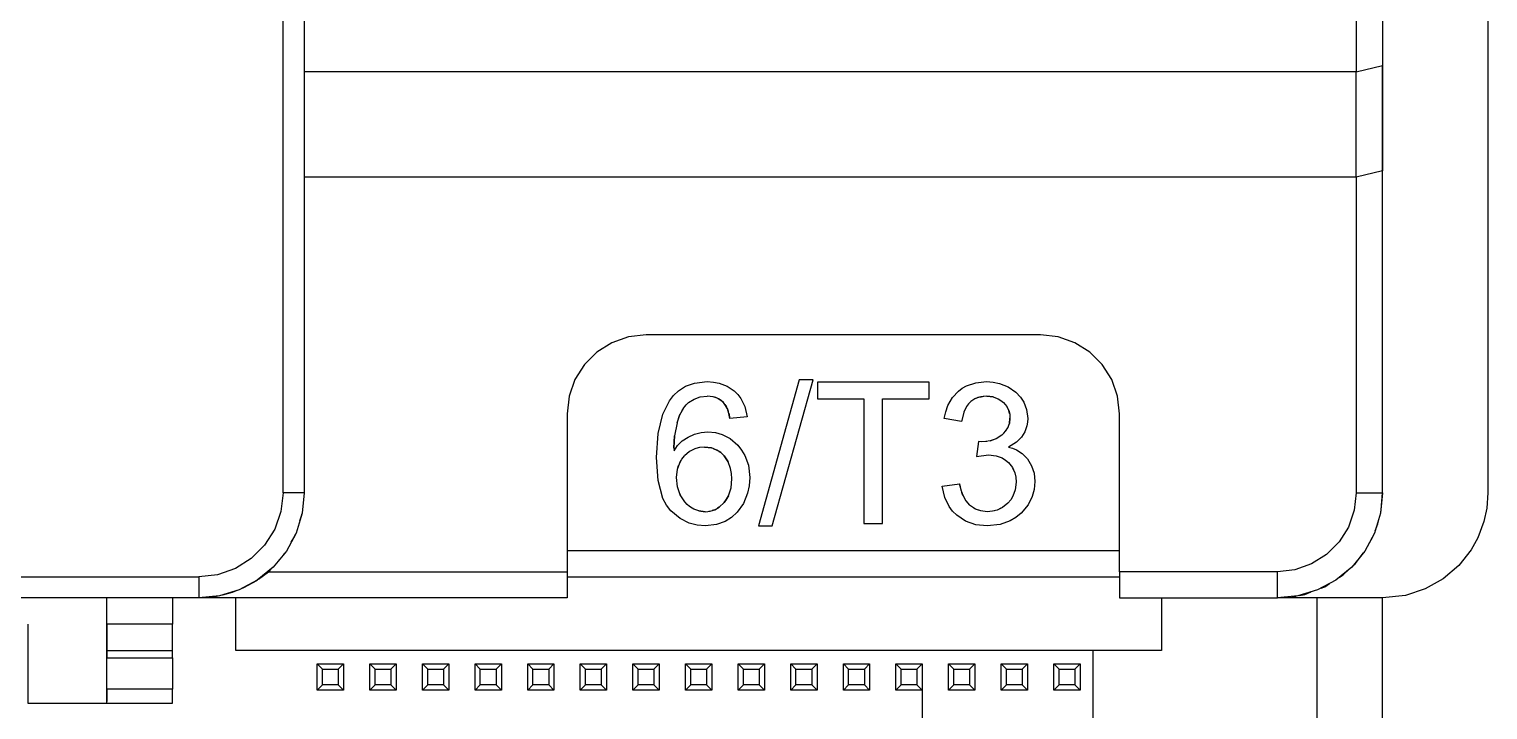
# Model space of a CAD drawing. Header units: millimetres. Extents: x 0 to 156, y 0 to 155.
# Drawn here: x 100.5 to 156, y 30.3 to 56.1 of the extents above; entities that cross this region are included whole.
import ezdxf

# ---------------------------------------------------------------- set-up
doc = ezdxf.new("R2010")
doc.units = ezdxf.units.MM

# ---------------------------------------------------------------- blocks, each defined once
blk = doc.blocks.new('CHINT_70dbcf6fe7c4519691b3c42ff544d895_FACE_0')
at = {"color": 141, "linetype": 'Continuous', "true_color": 0x40d9ff}
for p, q in [((152, 104.264), (152, 50.736)), ((151, 100.5), (151, 54.5)), ((152, 100.264), (152, 54.736)), ((151, 54.5), (111, 54.5)), ((151, 54.5), (152, 54.736)), ((151, 50.5), (151, 54.5)), ((152, 50.736), (152, 54.736)), ((151, 50.5), (111, 50.5)), ((152, 50.736), (151, 50.5)), ((126.057, 42.141), (126.318, 42.169)), ((136.689, 42.138), (136.792, 42.158)), ((125.373, 41.621), (125.434, 41.73)), ((125.484, 41.792), (125.519, 41.835)), ((125.824, 42.06), (126.016, 42.127)), ((126.743, 42.076), (126.86, 42.001)), ((126.883, 41.98), (126.965, 41.895)), ((126.995, 41.855), (127.053, 41.761)), ((127.08, 41.711), (127.123, 41.597)), ((136.091, 41.591), (136.205, 41.807)), ((136.222, 41.83), (136.332, 41.952)), ((136.516, 42.076), (136.652, 42.128)), ((137.215, 42.135), (137.384, 42.074)), ((137.445, 42.037), (137.488, 42.011)), ((125.185, 41.163), (125.29, 41.472)), ((127.146, 41.529), (127.19, 41.324)), ((137.835, 41.338), (137.813, 41.135)), ((125.052, 40.203), (125.085, 40.666)), ((137.203, 40.511), (137.074, 40.466)), ((137.528, 40.69), (137.308, 40.549)), ((137.769, 41.012), (137.754, 40.97)), ((126.223, 40.233), (126.484, 40.202)), ((126.549, 40.177), (126.692, 40.123)), ((126.768, 40.073), (126.839, 40.026)), ((136.955, 40.448), (136.914, 40.442)), ((125.192, 39.393), (125.24, 39.531)), ((125.279, 39.642), (125.328, 39.724)), ((125.36, 39.778), (125.461, 39.904)), ((126.972, 39.898), (127.119, 39.681)), ((137.31, 39.906), (137.468, 39.847)), ((137.537, 39.821), (137.621, 39.769)), ((137.662, 39.743), (137.776, 39.646)), ((137.937, 39.435), (138.018, 39.262)), ((135.974, 38.605), (135.92, 38.838)), ((138.036, 39.188), (138.059, 39.092)), ((125.2, 38.707), (125.19, 38.761)), ((125.305, 38.407), (125.271, 38.499)), ((127.132, 38.387), (127.077, 38.285)), ((136.045, 38.401), (136.005, 38.513)), ((136.158, 38.192), (136.114, 38.272)), ((137.897, 38.287), (137.861, 38.23)), ((138.037, 38.605), (137.945, 38.364)), ((125.584, 38.037), (125.559, 38.059)), ((125.726, 37.932), (125.651, 37.979)), ((125.928, 37.836), (125.812, 37.878)), ((126.44, 37.799), (126.385, 37.791)), ((126.614, 37.853), (126.517, 37.823)), ((126.785, 37.952), (126.712, 37.91)), ((127.06, 38.254), (126.972, 38.132)), ((136.409, 37.946), (136.301, 38.029)), ((136.523, 37.879), (136.455, 37.919)), ((136.724, 37.808), (136.597, 37.853)), ((137.25, 37.816), (137.165, 37.795)), ((137.486, 37.908), (137.344, 37.84)), ((137.755, 38.105), (137.551, 37.939)), ((121, 36.3), (142, 36.3)), ((109.266, 35.21), (109.646, 35.5)), ((109.726, 35.587), (109.646, 35.5)), ((109.646, 35.5), (121, 35.5)), ((121, 35.3), (142, 35.3)), ((103.5, 33.5), (103.5, 34.5)), ((149.5, 34.5), (149.5, 18.542)), ((103.5, 32.5), (106, 32.5)), ((111.7, 31.8), (111.5, 32)), ((111.5, 31), (111.5, 32)), ((111.5, 32), (112.5, 32)), ((111.7, 31.8), (112.3, 31.8)), ((111.7, 31.2), (111.7, 31.8)), ((112.3, 31.8), (112.5, 32)), ((112.3, 31.8), (112.3, 31.2)), ((112.5, 32), (112.5, 31)), ((113.7, 31.8), (113.5, 32)), ((113.5, 31), (113.5, 32)), ((113.5, 32), (114.5, 32)), ((113.7, 31.8), (114.3, 31.8)), ((113.7, 31.2), (113.7, 31.8)), ((114.3, 31.8), (114.5, 32)), ((114.3, 31.8), (114.3, 31.2)), ((114.5, 32), (114.5, 31)), ((115.7, 31.8), (115.5, 32)), ((115.5, 31), (115.5, 32)), ((115.5, 32), (116.5, 32)), ((115.7, 31.8), (116.3, 31.8)), ((115.7, 31.2), (115.7, 31.8)), ((116.3, 31.8), (116.5, 32)), ((116.3, 31.8), (116.3, 31.2)), ((116.5, 32), (116.5, 31)), ((117.7, 31.8), (117.5, 32)), ((117.5, 31), (117.5, 32)), ((117.5, 32), (118.5, 32)), ((117.7, 31.8), (118.3, 31.8)), ((117.7, 31.2), (117.7, 31.8)), ((118.3, 31.8), (118.5, 32)), ((118.3, 31.8), (118.3, 31.2)), ((118.5, 32), (118.5, 31)), ((119.7, 31.8), (119.5, 32)), ((119.5, 31), (119.5, 32)), ((119.5, 32), (120.5, 32)), ((119.7, 31.8), (120.3, 31.8)), ((119.7, 31.2), (119.7, 31.8)), ((120.3, 31.8), (120.5, 32)), ((120.3, 31.8), (120.3, 31.2)), ((120.5, 32), (120.5, 31)), ((121.7, 31.8), (121.5, 32)), ((121.5, 31), (121.5, 32)), ((121.5, 32), (122.5, 32)), ((121.7, 31.8), (122.3, 31.8)), ((121.7, 31.2), (121.7, 31.8)), ((122.3, 31.8), (122.5, 32)), ((122.3, 31.8), (122.3, 31.2)), ((122.5, 32), (122.5, 31)), ((123.7, 31.8), (123.5, 32)), ((123.5, 31), (123.5, 32)), ((123.5, 32), (124.5, 32)), ((123.7, 31.8), (124.3, 31.8)), ((123.7, 31.2), (123.7, 31.8)), ((124.3, 31.8), (124.5, 32)), ((124.3, 31.8), (124.3, 31.2)), ((124.5, 32), (124.5, 31)), ((125.7, 31.8), (125.5, 32)), ((125.5, 31), (125.5, 32)), ((125.5, 32), (126.5, 32)), ((125.7, 31.8), (126.3, 31.8)), ((125.7, 31.2), (125.7, 31.8)), ((126.3, 31.8), (126.5, 32)), ((126.3, 31.8), (126.3, 31.2)), ((126.5, 32), (126.5, 31)), ((127.7, 31.8), (127.5, 32)), ((127.5, 31), (127.5, 32)), ((127.5, 32), (128.5, 32)), ((127.7, 31.8), (128.3, 31.8)), ((127.7, 31.2), (127.7, 31.8)), ((128.3, 31.8), (128.5, 32)), ((128.3, 31.8), (128.3, 31.2)), ((128.5, 32), (128.5, 31)), ((129.7, 31.8), (129.5, 32)), ((129.5, 31), (129.5, 32)), ((129.5, 32), (130.5, 32)), ((129.7, 31.8), (130.3, 31.8)), ((129.7, 31.2), (129.7, 31.8)), ((130.3, 31.8), (130.5, 32)), ((130.3, 31.8), (130.3, 31.2)), ((130.5, 32), (130.5, 31)), ((131.7, 31.8), (131.5, 32)), ((131.5, 31), (131.5, 32)), ((131.5, 32), (132.5, 32)), ((131.7, 31.8), (132.3, 31.8)), ((131.7, 31.2), (131.7, 31.8)), ((132.3, 31.8), (132.5, 32)), ((132.3, 31.8), (132.3, 31.2)), ((132.5, 32), (132.5, 31)), ((133.7, 31.8), (133.5, 32)), ((133.5, 31), (133.5, 32)), ((133.5, 32), (134.5, 32)), ((133.7, 31.8), (134.3, 31.8)), ((133.7, 31.2), (133.7, 31.8)), ((134.3, 31.8), (134.5, 32)), ((134.3, 31.8), (134.3, 31.2)), ((134.5, 32), (134.5, 31)), ((135.7, 31.8), (135.5, 32)), ((135.5, 31), (135.5, 32)), ((135.5, 32), (136.5, 32)), ((135.7, 31.8), (136.3, 31.8)), ((135.7, 31.2), (135.7, 31.8)), ((136.3, 31.8), (136.5, 32)), ((136.3, 31.8), (136.3, 31.2)), ((136.5, 32), (136.5, 31)), ((137.7, 31.8), (137.5, 32)), ((137.5, 31), (137.5, 32)), ((137.5, 32), (138.5, 32)), ((137.7, 31.8), (138.3, 31.8)), ((137.7, 31.2), (137.7, 31.8)), ((138.3, 31.8), (138.5, 32)), ((138.3, 31.8), (138.3, 31.2)), ((138.5, 32), (138.5, 31)), ((139.7, 31.8), (139.5, 32)), ((139.5, 31), (139.5, 32)), ((139.5, 32), (140.5, 32)), ((139.7, 31.8), (140.3, 31.8)), ((139.7, 31.2), (139.7, 31.8)), ((140.3, 31.8), (140.5, 32)), ((140.3, 31.8), (140.3, 31.2)), ((140.5, 32), (140.5, 31)), ((111.7, 31.2), (111.5, 31)), ((112.3, 31.2), (111.7, 31.2)), ((112.3, 31.2), (112.5, 31)), ((113.7, 31.2), (113.5, 31)), ((114.3, 31.2), (113.7, 31.2)), ((114.3, 31.2), (114.5, 31)), ((115.7, 31.2), (115.5, 31)), ((116.3, 31.2), (115.7, 31.2)), ((116.3, 31.2), (116.5, 31)), ((117.7, 31.2), (117.5, 31)), ((118.3, 31.2), (117.7, 31.2)), ((118.3, 31.2), (118.5, 31)), ((119.7, 31.2), (119.5, 31)), ((120.3, 31.2), (119.7, 31.2)), ((120.3, 31.2), (120.5, 31)), ((121.7, 31.2), (121.5, 31)), ((122.3, 31.2), (121.7, 31.2)), ((122.3, 31.2), (122.5, 31)), ((123.7, 31.2), (123.5, 31)), ((124.3, 31.2), (123.7, 31.2)), ((124.3, 31.2), (124.5, 31)), ((125.7, 31.2), (125.5, 31)), ((126.3, 31.2), (125.7, 31.2)), ((126.3, 31.2), (126.5, 31)), ((127.7, 31.2), (127.5, 31)), ((128.3, 31.2), (127.7, 31.2)), ((128.3, 31.2), (128.5, 31)), ((129.7, 31.2), (129.5, 31)), ((130.3, 31.2), (129.7, 31.2)), ((130.3, 31.2), (130.5, 31)), ((131.7, 31.2), (131.5, 31)), ((132.3, 31.2), (131.7, 31.2)), ((132.3, 31.2), (132.5, 31)), ((133.7, 31.2), (133.5, 31)), ((134.3, 31.2), (133.7, 31.2)), ((134.3, 31.2), (134.5, 31)), ((135.7, 31.2), (135.5, 31)), ((136.3, 31.2), (135.7, 31.2)), ((136.3, 31.2), (136.5, 31)), ((137.7, 31.2), (137.5, 31)), ((138.3, 31.2), (137.7, 31.2)), ((138.3, 31.2), (138.5, 31)), ((139.7, 31.2), (139.5, 31)), ((140.3, 31.2), (139.7, 31.2)), ((140.3, 31.2), (140.5, 31)), ((112.5, 31), (111.5, 31)), ((114.5, 31), (113.5, 31)), ((116.5, 31), (115.5, 31)), ((118.5, 31), (117.5, 31)), ((120.5, 31), (119.5, 31)), ((122.5, 31), (121.5, 31)), ((124.5, 31), (123.5, 31)), ((126.5, 31), (125.5, 31)), ((128.5, 31), (127.5, 31)), ((130.5, 31), (129.5, 31)), ((132.5, 31), (131.5, 31)), ((134.5, 31), (133.5, 31)), ((136.5, 31), (135.5, 31)), ((138.5, 31), (137.5, 31)), ((140.5, 31), (139.5, 31))]:
    blk.add_line(p, q, dxfattribs=at)
for points in [[(152, 120.5), (152.546, 120.464), (153.046, 120.362), (153.798, 120.073), (154.495, 119.626), (154.953, 119.2), (155.351, 118.687), (155.645, 118.147), (155.821, 117.681), (155.949, 117.144), (156, 116.5), (156, 38.5), (155.957, 37.908), (155.848, 37.409), (155.614, 36.786), (155.364, 36.334), (154.893, 35.737), (154.307, 35.232), (153.62, 34.843), (152.866, 34.593), (152, 34.5)], [(111, 62.4), (111, 38.5), (110.2, 38.5), (110.2, 59.059)], [(151, 50.5), (151, 38.5), (152, 38.5), (152, 50.736)], [(142, 35.5), (142, 41.5), (141.925, 42.168), (141.703, 42.802), (141.345, 43.37), (140.87, 43.845), (140.302, 44.203), (139.668, 44.425), (139, 44.5), (124, 44.5), (123.332, 44.425), (122.698, 44.203), (122.13, 43.845), (121.655, 43.37), (121.297, 42.802), (121.075, 42.168), (121, 41.5), (121, 35.5)], [(125.052, 40.203), (125.066, 40.097), (125.199, 40.301), (125.378, 40.474), (125.601, 40.617), (125.848, 40.724), (126.1, 40.789), (126.355, 40.811), (126.635, 40.788), (126.895, 40.718), (127.192, 40.565), (127.484, 40.311), (127.635, 40.121), (127.756, 39.915), (127.889, 39.543), (127.94, 39.079), (127.921, 38.768), (127.863, 38.481), (127.706, 38.093), (127.464, 37.758), (127.249, 37.56), (127.009, 37.409), (126.675, 37.288), (126.26, 37.242), (125.94, 37.268), (125.641, 37.346), (125.294, 37.518), (124.945, 37.808), (124.777, 38.022), (124.641, 38.286), (124.46, 38.965), (124.4, 39.845), (124.459, 40.749), (124.638, 41.488), (124.888, 41.989), (125.049, 42.198), (125.232, 42.371), (125.505, 42.547), (125.842, 42.668), (126.318, 42.722), (126.56, 42.708), (126.785, 42.666), (127.09, 42.551), (127.353, 42.373), (127.492, 42.235), (127.609, 42.078), (127.754, 41.778), (127.848, 41.382), (127.19, 41.324)], [(128.8, 37.242), (130.352, 42.788), (129.822, 42.788), (128.269, 37.242), (128.8, 37.242)], [(132.992, 37.33), (132.992, 42.063), (134.767, 42.063), (134.767, 42.7), (130.517, 42.7), (130.517, 42.063), (132.278, 42.063), (132.278, 37.33), (132.992, 37.33)], [(136.956, 42.169), (136.84, 42.164), (136.73, 42.149), (136.608, 42.116), (136.494, 42.066), (136.351, 41.971), (136.262, 41.883), (136.187, 41.783), (136.094, 41.601), (135.99, 41.203), (135.331, 41.324), (135.391, 41.58), (135.476, 41.812), (135.648, 42.114), (135.876, 42.36), (136.023, 42.471), (136.183, 42.561), (136.538, 42.682), (136.942, 42.722), (137.199, 42.706), (137.44, 42.657), (137.768, 42.524), (138.057, 42.318), (138.231, 42.136), (138.362, 41.937), (138.468, 41.663), (138.509, 41.327), (138.502, 41.184), (138.48, 41.049), (138.404, 40.819), (138.278, 40.616), (138.087, 40.426), (137.773, 40.233), (137.935, 40.193), (138.085, 40.134), (138.302, 39.997), (138.504, 39.785), (138.657, 39.526), (138.749, 39.238), (138.779, 38.922), (138.755, 38.626), (138.683, 38.351), (138.523, 38.036), (138.259, 37.726), (138.06, 37.565), (137.844, 37.436), (137.456, 37.296), (136.971, 37.242), (136.535, 37.286), (136.149, 37.419), (135.81, 37.643), (135.65, 37.801), (135.517, 37.979), (135.357, 38.314), (135.262, 38.75), (135.92, 38.838)], [(125.185, 41.163), (125.287, 41.466), (125.431, 41.725), (125.517, 41.833), (125.615, 41.925), (125.825, 42.06), (126.058, 42.142), (126.318, 42.169)], [(126.707, 42.092), (126.55, 42.146), (126.318, 42.169)], [(127.19, 41.324), (127.152, 41.512), (127.091, 41.69), (127.021, 41.822), (126.941, 41.926), (126.859, 42.002), (126.754, 42.071), (126.653, 42.116), (126.547, 42.147), (126.318, 42.169)], [(137.194, 42.143), (136.956, 42.169), (136.815, 42.161)], [(136.956, 42.169), (137.194, 42.143), (137.383, 42.074), (137.487, 42.012), (137.584, 41.933), (137.712, 41.781), (137.788, 41.626), (137.823, 41.488), (137.835, 41.338)], [(137.817, 41.512), (137.788, 41.626), (137.712, 41.781)], [(125.185, 41.163), (125.085, 40.666), (125.052, 40.203)], [(137.604, 40.761), (137.67, 40.836), (137.754, 40.97), (137.813, 41.135), (137.835, 41.338)], [(137.528, 40.69), (137.313, 40.55), (137.081, 40.467), (136.916, 40.442), (136.74, 40.441), (136.634, 40.449), (136.557, 39.874), (137.022, 39.94), (137.311, 39.906), (137.538, 39.821), (137.662, 39.743), (137.776, 39.646)], [(137.528, 40.69), (137.604, 40.761), (137.67, 40.836), (137.687, 40.863)], [(126.223, 40.233), (126.032, 40.217), (125.857, 40.172), (125.657, 40.072), (125.461, 39.904)], [(125.982, 40.204), (125.856, 40.172), (125.657, 40.072)], [(126.972, 39.898), (126.839, 40.026), (126.691, 40.124), (126.483, 40.202), (126.223, 40.233)], [(126.245, 37.78), (126.008, 37.807), (125.813, 37.877), (125.652, 37.979), (125.559, 38.059), (125.472, 38.152), (125.298, 38.418), (125.193, 38.726), (125.158, 39.079), (125.192, 39.395), (125.28, 39.643), (125.36, 39.779), (125.461, 39.904)], [(127.263, 39.032), (127.251, 39.236), (127.216, 39.426), (127.119, 39.681), (126.972, 39.898)], [(137.776, 39.646), (137.927, 39.456), (138.018, 39.263), (138.059, 39.093), (138.073, 38.907), (138.037, 38.605), (137.946, 38.364), (137.861, 38.23), (137.755, 38.105)], [(126.972, 38.132), (127.06, 38.254), (127.132, 38.387), (127.23, 38.688), (127.263, 39.032)], [(127.23, 38.688), (127.263, 39.032), (127.251, 39.237)], [(135.92, 38.838), (135.971, 38.613), (136.042, 38.407), (136.155, 38.196), (136.301, 38.029)], [(111, 38.5), (110.923, 37.72), (110.696, 36.969), (110.326, 36.278), (109.828, 35.672), (109.222, 35.174), (108.531, 34.804), (107.78, 34.577), (107, 34.5)], [(110.2, 38.5), (110.12, 37.788), (109.883, 37.112), (109.502, 36.505), (108.995, 35.998), (108.388, 35.617), (107.712, 35.38), (107, 35.3)], [(152, 38.5), (151.923, 37.72), (151.696, 36.969), (151.326, 36.278), (150.828, 35.672), (150.222, 35.174), (149.531, 34.804), (148.78, 34.577), (148, 34.5)], [(151, 38.5), (150.925, 37.832), (150.703, 37.198), (150.345, 36.63), (149.87, 36.155), (149.302, 35.797), (148.668, 35.575), (148, 35.5)], [(151.928, 37.766), (151.949, 37.856), (152, 38.5)], [(126.008, 37.807), (126.245, 37.78), (126.345, 37.785)], [(126.245, 37.78), (126.345, 37.785), (126.44, 37.799), (126.614, 37.853), (126.785, 37.952), (126.972, 38.132)], [(137.755, 38.105), (137.551, 37.939), (137.346, 37.84), (137.166, 37.795), (136.971, 37.78), (136.723, 37.808), (136.522, 37.88), (136.408, 37.946), (136.301, 38.029)], [(110.835, 37.43), (110.91, 37.658), (110.914, 37.688)], [(151.722, 37.057), (151.821, 37.319), (151.893, 37.621)], [(110.512, 36.627), (110.646, 36.854), (110.665, 36.911)], [(151.332, 36.288), (151.351, 36.313), (151.645, 36.853), (151.673, 36.927)], [(110.045, 35.935), (110.218, 36.124), (110.263, 36.201)], [(150.873, 35.725), (150.953, 35.8), (151.28, 36.222)], [(121, 35.5), (121, 34.5), (107, 34.5)], [(152, 34.5), (148, 34.5), (148, 35.5), (142, 35.5)], [(142, 35.5), (142, 34.5), (148, 34.5)], [(150.362, 35.288), (150.495, 35.374), (150.713, 35.577)], [(88.5, 35.3), (107, 35.3), (107, 34.5), (88.5, 34.5)], [(109.211, 35.168), (109.196, 35.156), (108.7, 34.88), (108.583, 34.832)], [(149.664, 34.875), (149.798, 34.927), (149.986, 35.048)], [(106, 34.5), (106, 33.5), (103.5, 33.5)], [(107.3, 34.53), (107.3, 34.511), (107.2, 34.505), (107.1, 34.501), (107, 34.5)], [(107.739, 34.573), (107.665, 34.554), (107.3, 34.524)], [(108.46, 34.783), (108.265, 34.705), (107.899, 34.613)], [(143.6, 34.5), (143.6, 32.5), (108.4, 32.5), (108.4, 34.5)], [(148, 34.5), (148.546, 34.536), (148.716, 34.571)], [(148.847, 34.597), (149.046, 34.638), (149.289, 34.731)], [(149.5, 18.542), (150.015, 18.673), (150.43, 18.859), (150.777, 19.084), (151.165, 19.425), (151.513, 19.858), (151.774, 20.34), (151.939, 20.875), (151.985, 21.179), (152, 21.5), (152, 34.5)], [(100.5, 33.5), (100.5, 30.561), (100.5, 30.5), (103.5, 30.5), (103.5, 30.561), (103.5, 33.5)], [(103.5, 33.5), (103.5, 33.162), (103.5, 32.882), (103.5, 32.673), (103.5, 32.544), (103.5, 32.5)], [(106, 32.5), (106, 32.544), (106, 32.673), (106, 32.882), (106, 33.162), (106, 33.5)], [(103.5, 32.5), (103.5, 32.47), (103.5, 32.379), (103.5, 32.232)], [(103.5, 31.036), (103.5, 32.232), (106, 32.232), (106, 31.036), (103.5, 31.036)], [(106, 32.232), (106, 32.379), (106, 32.47), (106, 32.5)], [(140, 2), (141, 3), (141, 32.5)], [(134.5, 32), (134.5, 19.258), (134.5, 20)], [(103.5, 31.036), (103.5, 30.741), (103.5, 30.561)], [(103.5, 30.5), (106, 30.5), (106, 30.561), (106, 30.741), (106, 31.036)]]:
    blk.add_lwpolyline(points, dxfattribs=at)
blk = doc.blocks.new('CHINT_70dbcf6fe7c4519691b3c42ff544d895')
at = {"color": 141, "true_color": 0x40d9ff}
blk.add_blockref('CHINT_70dbcf6fe7c4519691b3c42ff544d895_FACE_0', (0, 0), dxfattribs=at)

msp = doc.modelspace()

# ---------------------------------------------------------------- block references
at = {"color": 141, "true_color": 0x40d9ff}
msp.add_blockref('CHINT_70dbcf6fe7c4519691b3c42ff544d895', (0, 0), dxfattribs=at)

doc.saveas('drawing.dxf')
